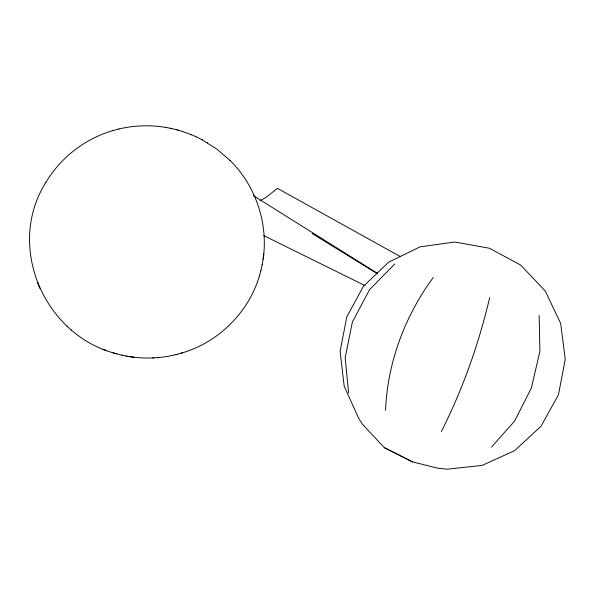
<?xml version="1.0" encoding="UTF-8"?>
<svg xmlns="http://www.w3.org/2000/svg" width="595" height="595" viewBox="0 0 595 595"><rect width="100%" height="100%" fill="white"/><g stroke="black" fill="none" stroke-linecap="round" stroke-linejoin="round"><path stroke-width="0.89" d="M262.15 264.857C269.736 227.521 257.122 187.038 229.975 160.375M385.56 410.312C387.509 362.437 404.942 315.9 433.301 277.434M263.102 259.286L263.778 253.678M181.349 353.14C218.194 342.616 248.688 312.531 259.457 275.723M260.93 270.368L262.164 264.79M489.7 297.53C478.796 343.843 462.836 389.004 441.378 431.494M259.435 275.812L260.945 270.286M45.986 182.256C5.638 245.809 43.777 333.966 114.359 353.199M45.956 182.308C60.787 157.318 85.405 138.471 113.325 130.461M491.492 447.09L514.615 421.074L531.424 387.88L539.903 351.258L539.144 315.424M394.835 263.987L369.562 289.631L352.381 322.036L345.167 357.751L348.618 392.945M259.941 200.716L266.024 197.458L277.367 188.31L400.42 256.631M126.118 356.033C142.926 359.187 160.457 358.636 177.005 354.33M175.949 354.635L182.464 352.82M118.762 129.026C134.031 125.381 150.014 124.809 165.499 127.36M113.169 130.506L118.926 128.981M158.099 357.565L159.415 357.476M152.647 357.952L153.845 357.87M128.788 356.509L134.016 357.245M170.78 128.349L171.509 128.513M165.232 127.308L170.981 128.394M122.511 355.304L114.768 353.318M121.96 355.193L126.847 356.182M176.559 129.725L178.374 130.238M171.226 128.446L176.745 129.777M412.484 461.861L437.511 468.139L446.971 469.21L482.181 465.402L514.615 450.646L540.944 426.318L558.437 394.812L565.25 359.328L560.691 323.509L545.28 291.007L520.677 265.08L489.447 248.249L454.766 242.024L420.048 246.873L388.617 262.164L363.404 286.336L346.736 317.053L340.124 351.407L344.185 386.192L358.592 418.151L362.199 423.938L384.303 447.641L412.484 461.861L384.303 447.641M113.087 352.835L116.665 353.869M182.397 131.443L191.478 134.76M177.741 130.045L182.71 131.54M106.743 350.693L103.009 349.25M195.48 136.5L202.322 139.877M191.255 134.663L195.926 136.694M263.816 235.627L365.144 285.667M206.971 142.51L207.402 142.763M202.144 139.773L217.019 149.204L230.124 160.524M312.256 233.612L377.133 273.581M377.565 273.447L253.403 195.643M66.893 326.194L67.391 326.625M71.095 329.913L71.549 330.307M37.44 282.551L39.835 288.337"/></g></svg>
